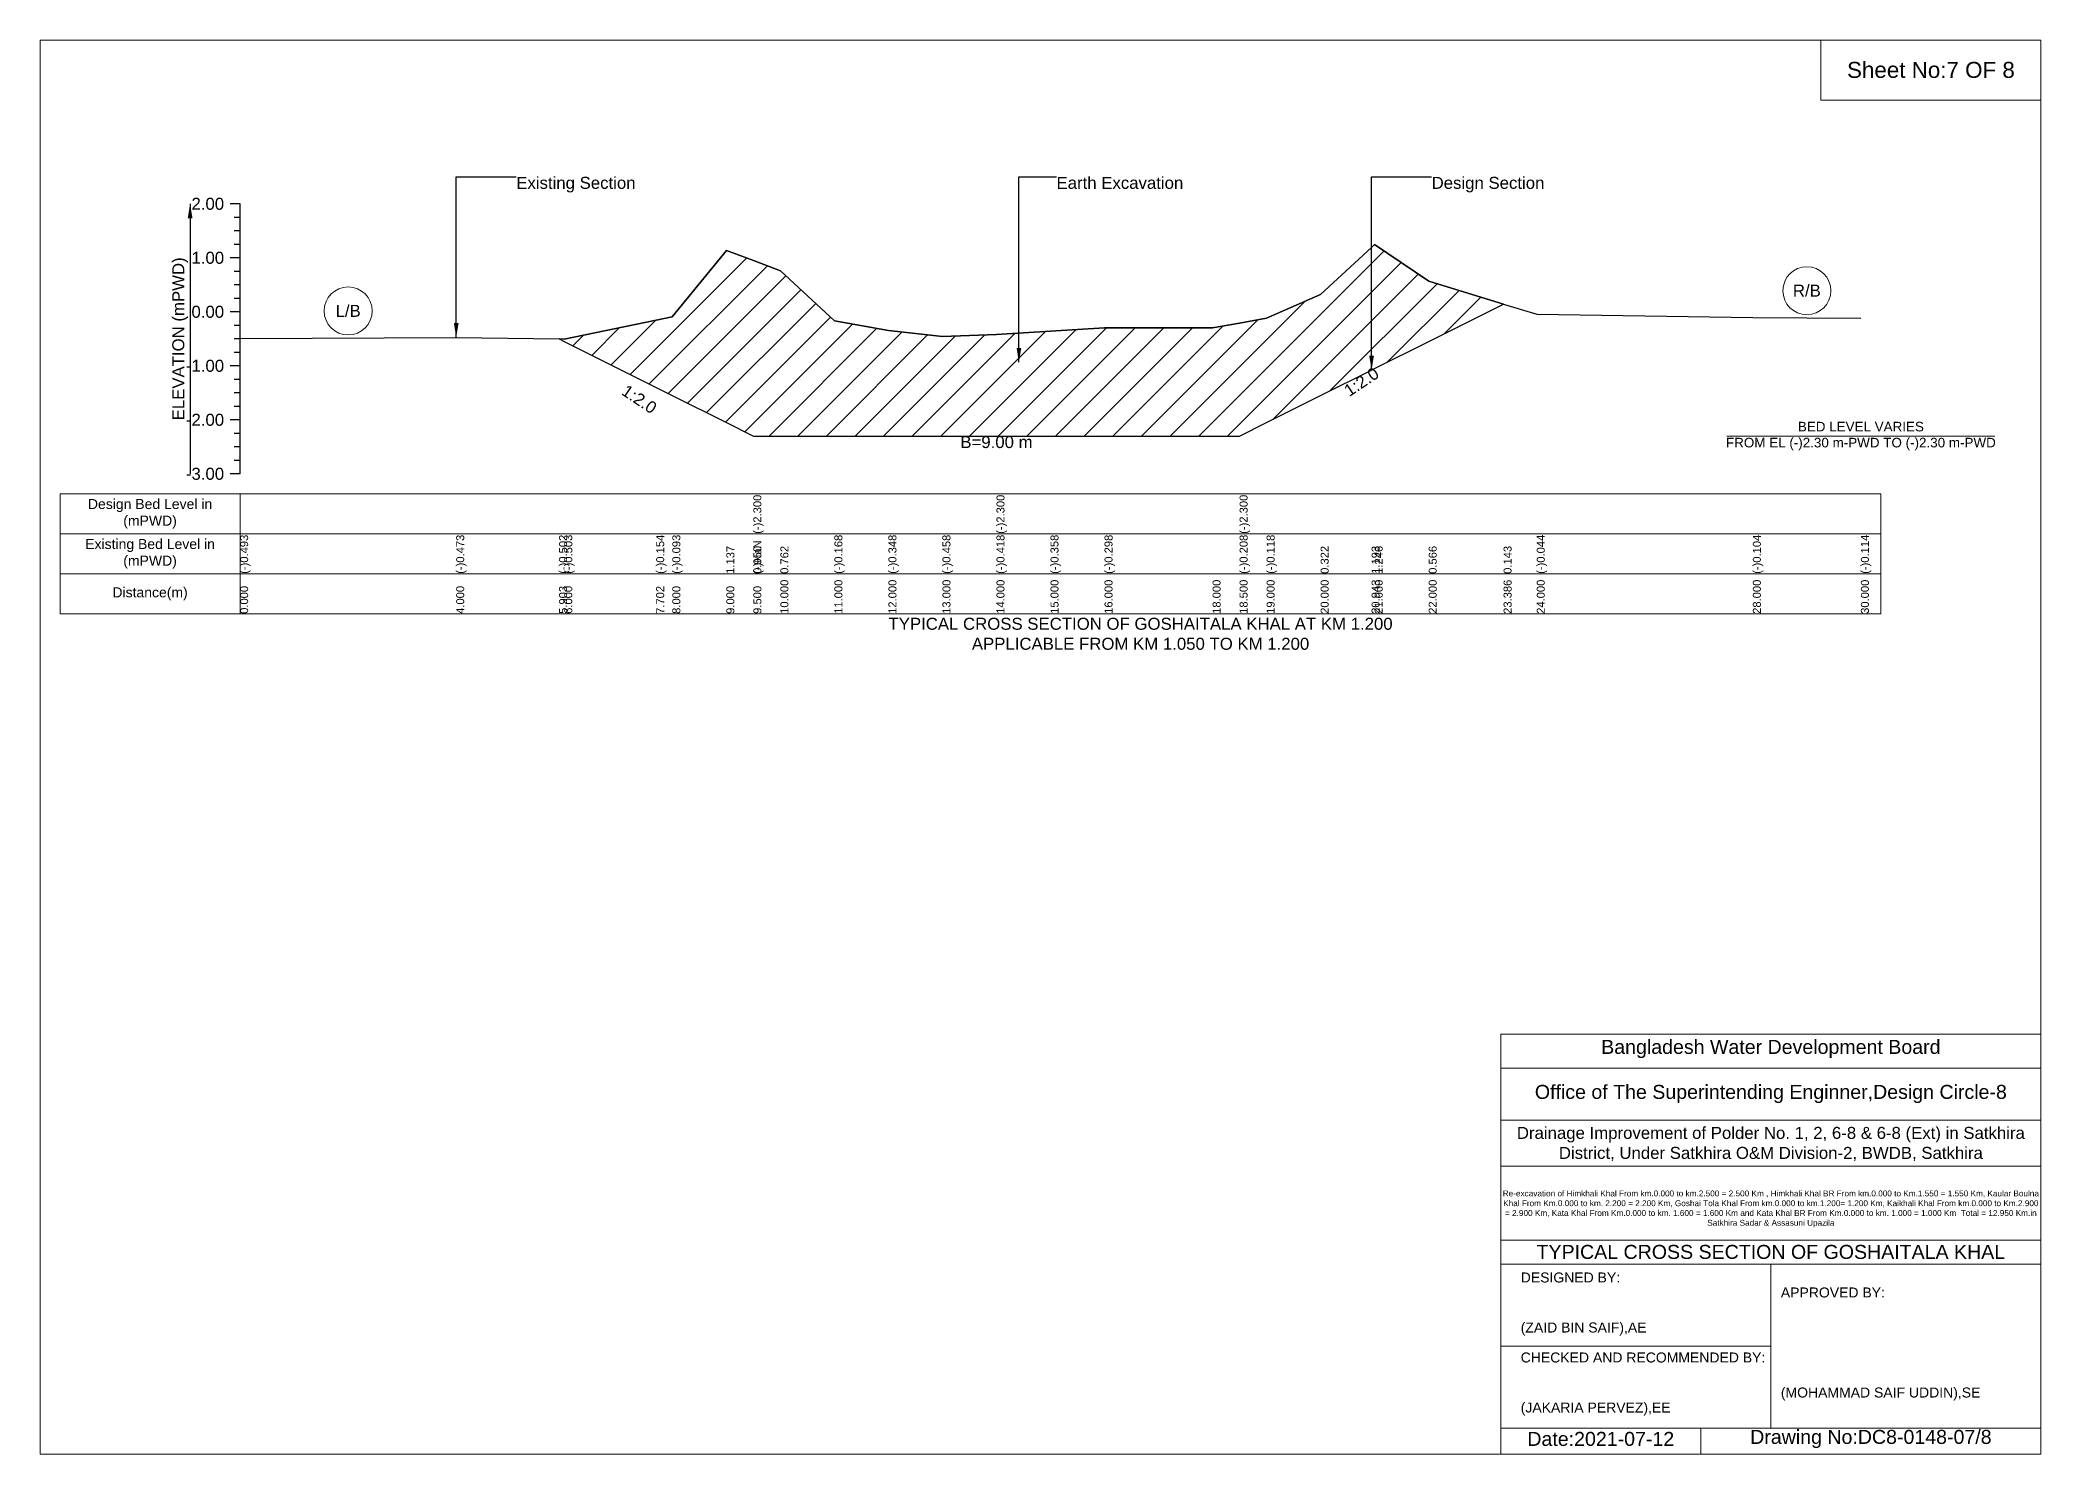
# Model space of a CAD drawing. Header units: inches. Extents: x 91000 to 628000, y -5656 to 0.
# Drawn here: x 260000 to 268000, y -5656 to 0 of the extents above; entities that cross this region are included whole.
import ezdxf

# ---------------------------------------------------------------- set-up
doc = ezdxf.new("R2010")
doc.units = ezdxf.units.IN
doc.header["$LTSCALE"] = 7
doc.header["$MEASUREMENT"] = 0
for name, color, linetype, lineweight in [('Cross section Data Border', 7, 'Continuous', 9), ('Cross Section Labels', 7, 'Continuous', 9), ('Existing_Bed_Level for Xsection', 7, 'Continuous', 25), ('Long Section Border', 7, 'Continuous', 9)]:
    doc.layers.add(name, color=color, linetype=linetype, lineweight=lineweight)
doc.styles.get("Standard").update_dxf_attribs({"font": 'arial.ttf'})
doc.dimstyles.get("Standard").update_dxf_attribs({"dimtxt": 0.18, "dimasz": 0.18, "dimexe": 0.18, "dimexo": 0.0625, "dimgap": 0.09, "dimtad": 0, "dimtih": 1, "dimtoh": 1, "dimdec": 4, "dimzin": 0, "dimdsep": 46, "dimtxsty": 'Standard', "dimcen": 0.09, "dimadec": 0, "dimazin": 0, "dimtfac": 1, "dimtdec": 4, "dimtofl": 0, "dimtmove": 0, "dimatfit": 3, "dimfxl": 1, "dimtolj": 1, "dimtzin": 0, "dimarcsym": 0})

msp = doc.modelspace()

# ---------------------------------------------------------------- hatches: boundary and pattern name
at = {"layer": 'Existing_Bed_Level for Xsection'}
h = msp.add_hatch(dxfattribs=at)
h.set_pattern_fill('ANSI31', color=256, scale=648, style=0)
h.paths.add_polyline_path([(262075.1, -1195.7), (262096, -1206.2), (262463.5, -1389.9), (262528, -1422.2), (262744, -1530.2), (262852, -1584.2), (262960, -1584.2), (263176, -1584.2), (263392, -1584.2), (263608, -1584.2), (263824, -1584.2), (264040, -1584.2), (264256, -1584.2), (264688, -1584.2), (264796, -1584.2), (264904, -1530.2), (265120, -1422.2), (265323.7, -1320.3), (265336, -1314.2), (265552, -1206.2), (265851.4, -1056.4), (265552, -965.1), (265336, -818.2), (265323.7, -829.6), (265120, -1017.8), (264904, -1112.8), (264796, -1132.3), (264688, -1151.7), (264256, -1151.7), (264040, -1164.7), (263824, -1177.6), (263608, -1186.3), (263392, -1162.5), (263176, -1123.6), (262960, -922.8), (262852, -882.3), (262744, -841.8), (262528, -1107.4), (262463.5, -1120.7), (262096, -1196)])

# ---------------------------------------------------------------- linework, layer by layer
at = {"layer": 'Cross section Data Border'}
msp.add_lwpolyline([(260080, -1815.4), (267360, -1815.4), (267360, -2295.4), (260080, -2295.4)], close=True, dxfattribs=at)
for points in [[(260800, -1815.4), (260800, -2295.4)], [(260080, -1975.4), (267360, -1975.4)], [(260080, -2135.4), (267360, -2135.4)]]:
    msp.add_lwpolyline(points, dxfattribs=at)
at = {"layer": 'Cross Section Labels'}
msp.add_lwpolyline([(266744.2, -1584.2), (267815.8, -1584.2)], dxfattribs=at)
for centre in [(267064, -1002.9), (261232, -1083.7)]:
    msp.add_circle(centre, 96, dxfattribs=at)
at = {"layer": 'Existing_Bed_Level for Xsection'}
for points in [[(260800, -655.4), (260760, -655.4)], [(260800, -709.4), (260776, -709.4)], [(260800, -1735.4), (260800, -1519.4), (260800, -1303.4), (260800, -1087.4), (260800, -871.4), (260800, -655.4)], [(260800, -763.4), (260776, -763.4)], [(260800, -871.4), (260760, -871.4)], [(260800, -817.4), (260776, -817.4)], [(260800, -1193.8), (261664, -1189.5), (262075.1, -1195.7), (262096, -1196), (262463.5, -1120.7), (262528, -1107.4), (262744, -841.8), (262852, -882.3), (262852, -882.3), (262960, -922.8), (263176, -1123.6), (263392, -1162.5), (263608, -1186.3), (263824, -1177.6), (263824, -1177.6), (264040, -1164.7), (264256, -1151.7), (264688, -1151.7), (264796, -1132.3), (264796, -1132.3), (264904, -1112.8), (265120, -1017.8), (265323.7, -829.6), (265336, -818.2), (265552, -965.1), (265851.4, -1056.4), (265984, -1096.9), (266848, -1109.8), (267280, -1112)], [(260800, -925.4), (260776, -925.4)], [(260800, -979.4), (260776, -979.4)], [(260800, -1033.4), (260776, -1033.4)], [(260800, -1087.4), (260760, -1087.4)], [(260800, -1141.4), (260776, -1141.4)], [(260800, -1195.4), (260776, -1195.4)], [(260800, -1249.4), (260776, -1249.4)], [(260800, -1303.4), (260760, -1303.4)], [(260800, -1357.4), (260776, -1357.4)], [(260800, -1411.4), (260776, -1411.4)], [(260800, -1519.4), (260760, -1519.4)], [(260800, -1465.4), (260776, -1465.4)], [(260800, -1573.4), (260776, -1573.4)], [(260800, -1627.4), (260776, -1627.4)], [(260800, -1735.4), (260760, -1735.4)], [(260800, -1681.4), (260776, -1681.4)]]:
    msp.add_lwpolyline(points, dxfattribs=at)
msp.add_lwpolyline([(262075.1, -1195.7), (262075.1, -1195.7), (262096, -1206.2), (262463.5, -1389.9), (262528, -1422.2), (262744, -1530.2), (262852, -1584.2), (262852, -1584.2), (262960, -1584.2), (263176, -1584.2), (263392, -1584.2), (263608, -1584.2), (263824, -1584.2), (263824, -1584.2), (264040, -1584.2), (264256, -1584.2), (264688, -1584.2), (264796, -1584.2), (264796, -1584.2), (264904, -1530.2), (265120, -1422.2), (265323.7, -1320.3), (265336, -1314.2), (265552, -1206.2), (265851.4, -1056.4), (265552, -965.1), (265336, -818.2), (265323.7, -829.6), (265120, -1017.8), (264904, -1112.8), (264796, -1132.3), (264796, -1132.3), (264688, -1151.7), (264256, -1151.7), (264040, -1164.7), (263824, -1177.6), (263824, -1177.6), (263608, -1186.3), (263392, -1162.5), (263176, -1123.6), (262960, -922.8), (262852, -882.3), (262852, -882.3), (262744, -841.8), (262528, -1107.4), (262463.5, -1120.7), (262096, -1196), (262075.1, -1195.7)], close=True, dxfattribs=at)
at = {"layer": 'Long Section Border'}
for points in [[(260000, 0), (268000, 0), (268000, -5656), (260000, -5656)], [(267120, 0), (268000, 0), (268000, -240), (267120, -240)]]:
    msp.add_lwpolyline(points, close=True, dxfattribs=at)
for points in [[(265840, -5656), (265840, -3976), (268000, -3976)], [(265840, -4112), (268000, -4112)], [(265840, -4320), (268000, -4320)], [(265840, -4504), (268000, -4504)], [(265840, -4800), (268000, -4800)], [(265840, -4896), (268000, -4896)], [(266920, -4896), (266920, -5552)], [(265840, -5224), (266920, -5224)], [(265840, -5552), (268000, -5552)], [(266640, -5552), (266640, -5656)]]:
    msp.add_lwpolyline(points, dxfattribs=at)

# ---------------------------------------------------------------- texts
at = {"layer": 'Cross section Data Border', "char_height": 40, "width": 640, "attachment_point": 5}
for s, insert in [('Design Bed Level in (mPWD)', (260440, -1895.4)), ('Existing Bed Level in (mPWD)', (260440, -2055.4)), ('Distance(m)', (260440, -2215.4))]:
    msp.add_mtext(s, dxfattribs=dict(at, insert=insert))
at = {"layer": 'Cross Section Labels'}
for s, insert, char_height, attachment_point in [('Existing Section', (261904, -547.4), 48, 1), ('Earth Excavation', (264064, -547.4), 48, 1), ('Design Section', (265563.7, -547.4), 48, 1), ('R/B', (267064, -1002.9), 48, 5), ('L/B', (261232, -1083.7), 48, 5), ('B=9.00 m', (263824, -1584.2), 48, 2), ('BED LEVEL VARIES ^JFROM EL (-)2.30 m-PWD TO (-)2.30 m-PWD', (267280, -1584.2), 38.4, 5), ('TYPICAL CROSS SECTION OF GOSHAITALA KHAL AT KM 1.200^JAPPLICABLE FROM KM 1.050 TO KM 1.200', (264400, -2375.4), 48, 5)]:
    msp.add_mtext(s, dxfattribs=dict(at, insert=insert, char_height=char_height, attachment_point=attachment_point))
at = {"layer": 'Cross Section Labels', "char_height": 48, "attachment_point": 2}
for insert, rotation in [((265269.7, -1347.3), 33.69007), ((262409.5, -1416.9), 326.30993)]:
    msp.add_mtext('1:2.0', dxfattribs=dict(at, insert=insert, rotation=rotation))
at = {"layer": 'Existing_Bed_Level for Xsection', "char_height": 48, "attachment_point": 6}
for s, insert in [('2.00', (260736, -655.4)), ('1.00', (260736, -871.4)), ('0.00', (260736, -1087.4)), ('-1.00', (260736, -1303.4)), ('-2.00', (260736, -1519.4)), ('-3.00', (260736, -1735.4))]:
    msp.add_mtext(s, dxfattribs=dict(at, insert=insert))
at = {"layer": 'Existing_Bed_Level for Xsection', "rotation": 90}
for s, insert, char_height, attachment_point in [('ELEVATION (mPWD)', (260560, -1195.4), 48, 5), ('(-)2.300', (262852, -1975.4), 32, 1), ('(-)2.300', (263824, -1975.4), 32, 1), ('(-)2.300', (264796, -1975.4), 32, 1), ('(-)0.493', (260800, -2135.4), 32, 1), ('(-)0.473', (261664, -2135.4), 32, 1), ('(-)0.502', (262075.1, -2135.4), 32, 1), ('(-)0.503', (262096, -2135.4), 32, 1), ('(-)0.154', (262463.5, -2135.4), 32, 1), ('(-)0.093', (262528, -2135.4), 32, 1), ('(-)0.168', (263176, -2135.4), 32, 1), ('(-)0.348', (263392, -2135.4), 32, 1), ('(-)0.458', (263608, -2135.4), 32, 1), ('(-)0.418', (263824, -2135.4), 32, 1), ('(-)0.418', (263824, -2135.4), 32, 1), ('(-)0.358', (264040, -2135.4), 32, 1), ('(-)0.298', (264256, -2135.4), 32, 1), ('(-)0.298', (264256, -2135.4), 32, 1), ('(-)0.208', (264796, -2135.4), 32, 1), ('(-)0.208', (264796, -2135.4), 32, 1), ('(-)0.118', (264904, -2135.4), 32, 1), ('(-)0.044', (265984, -2135.4), 32, 1), ('(-)0.104', (266848, -2135.4), 32, 1), ('(-)0.114', (267280, -2135.4), 32, 1), ('1.137', (262744, -2135.4), 32, 1), ('(-)NaN', (262852, -2135.4), 32, 1), ('(-)NaN', (262852, -2135.4), 32, 1), ('(-)NaN', (262852, -2135.4), 32, 1), ('0.950', (262852, -2135.4), 32, 1), ('0.950', (262852, -2135.4), 32, 1), ('0.762', (262960, -2135.4), 32, 1), ('0.322', (265120, -2135.4), 32, 1), ('1.193', (265323.7, -2135.4), 32, 1), ('1.246', (265336, -2135.4), 32, 1), ('0.566', (265552, -2135.4), 32, 1), ('0.143', (265851.4, -2135.4), 32, 1), ('0.000', (260800, -2295.4), 32, 1), ('4.000', (261664, -2295.4), 32, 1), ('5.903', (262075.1, -2295.4), 32, 1), ('6.000', (262096, -2295.4), 32, 1), ('7.702', (262463.5, -2295.4), 32, 1), ('8.000', (262528, -2295.4), 32, 1), ('9.000', (262744, -2295.4), 32, 1), ('9.500', (262852, -2295.4), 32, 1), ('9.500', (262852, -2295.4), 32, 1), ('9.500', (262852, -2295.4), 32, 1), ('10.000', (262960, -2295.4), 32, 1), ('11.000', (263176, -2295.4), 32, 1), ('12.000', (263392, -2295.4), 32, 1), ('13.000', (263608, -2295.4), 32, 1), ('14.000', (263824, -2295.4), 32, 1), ('14.000', (263824, -2295.4), 32, 1), ('14.000', (263824, -2295.4), 32, 1), ('15.000', (264040, -2295.4), 32, 1), ('16.000', (264256, -2295.4), 32, 1), ('18.000', (264688, -2295.4), 32, 1), ('18.500', (264796, -2295.4), 32, 1), ('18.500', (264796, -2295.4), 32, 1), ('18.500', (264796, -2295.4), 32, 1), ('19.000', (264904, -2295.4), 32, 1), ('20.000', (265120, -2295.4), 32, 1), ('20.943', (265323.7, -2295.4), 32, 1), ('21.000', (265336, -2295.4), 32, 1), ('22.000', (265552, -2295.4), 32, 1), ('23.386', (265851.4, -2295.4), 32, 1), ('24.000', (265984, -2295.4), 32, 1), ('28.000', (266848, -2295.4), 32, 1), ('30.000', (267280, -2295.4), 32, 1)]:
    msp.add_mtext(s, dxfattribs=dict(at, insert=insert, char_height=char_height, attachment_point=attachment_point))
at = {"layer": 'Long Section Border', "attachment_point": 5}
for s, insert, char_height in [('Sheet No:7 OF 8', (267560, -120), 64), ('Bangladesh Water Development Board', (266920, -4036), 56), ('Office of The Superintending Enginner,Design Circle-8', (266920, -4216), 56)]:
    msp.add_mtext(s, dxfattribs=dict(at, insert=insert, char_height=char_height))
at = {"layer": 'Long Section Border'}
for s, insert, char_height, width, attachment_point in [('Drainage Improvement of Polder No. 1, 2, 6-8 & 6-8 (Ext) in Satkhira District, Under Satkhira O&M Division-2, BWDB, Satkhira', (266920, -4416), 48, 2240, 5), ('Re-excavation of Himkhali Khal From km.0.000 to km.2.500 = 2.500 Km , Himkhali Khal BR From km.0.000 to Km.1.550 = 1.550 Km, Kaular Boulna Khal From Km.0.000 to km. 2.200 = 2.200 Km, Goshai Tola Khal From km.0.000 to km.1.200= 1.200 Km, Kaikhali Khal From km.0.000 to Km.2.900 = 2.900 Km, Kata Khal From Km.0.000 to km. 1.600 = 1.600 Km and Kata Khal BR From Km.0.000 to km. 1.000 = 1.000 Km  Total = 12.950 Km.in Satkhira Sadar & Assasuni Upazila', (266920, -4676), 23.4814, 2160, 5), ('TYPICAL CROSS SECTION OF GOSHAITALA KHAL', (266920, -4848), 56, 2240, 5), ('DESIGNED BY:^J^J^J(ZAID BIN SAIF),AE', (265920, -5056), 40, 1120, 4), ('APPROVED BY:^J^J^J^J^J^J(MOHAMMAD SAIF UDDIN),SE', (266960, -5216), 40, 1120, 4), ('CHECKED AND RECOMMENDED BY:^J^J^J(JAKARIA PERVEZ),EE', (265920, -5376), 40, 1120, 4), ('Date:2021-07-12', (266240, -5596), 56, 1120, 5), ('Drawing No:DC8-0148-07/8', (267320, -5596), 56, 1760, 5)]:
    msp.add_mtext(s, dxfattribs=dict(at, insert=insert, char_height=char_height, width=width, attachment_point=attachment_point))

# ---------------------------------------------------------------- leaders
at = {"layer": 'Cross Section Labels', "annotation_type": 0, "has_hookline": 1, "hookline_direction": 0}
for points, text_width in [([(261664, -1189.5), (261664, -547.4), (261903.9, -547.4)], 467.2), ([(263913.8, -1289), (263913.8, -547.4), (264063.9, -547.4)], 497), ([(265323.7, -1320.3), (265323.7, -547.4), (265563.6, -547.4)], 441.2)]:
    msp.add_leader(points, dimstyle='Standard', override={"dimasz": 57.6}, dxfattribs=dict(at, text_width=text_width))
at = {"layer": 'Existing_Bed_Level for Xsection'}
msp.add_leader([(260600, -655.4), (260600, -1735.4)], dimstyle='Standard', override={"dimasz": 57.6}, dxfattribs=at)

doc.saveas('drawing.dxf')
